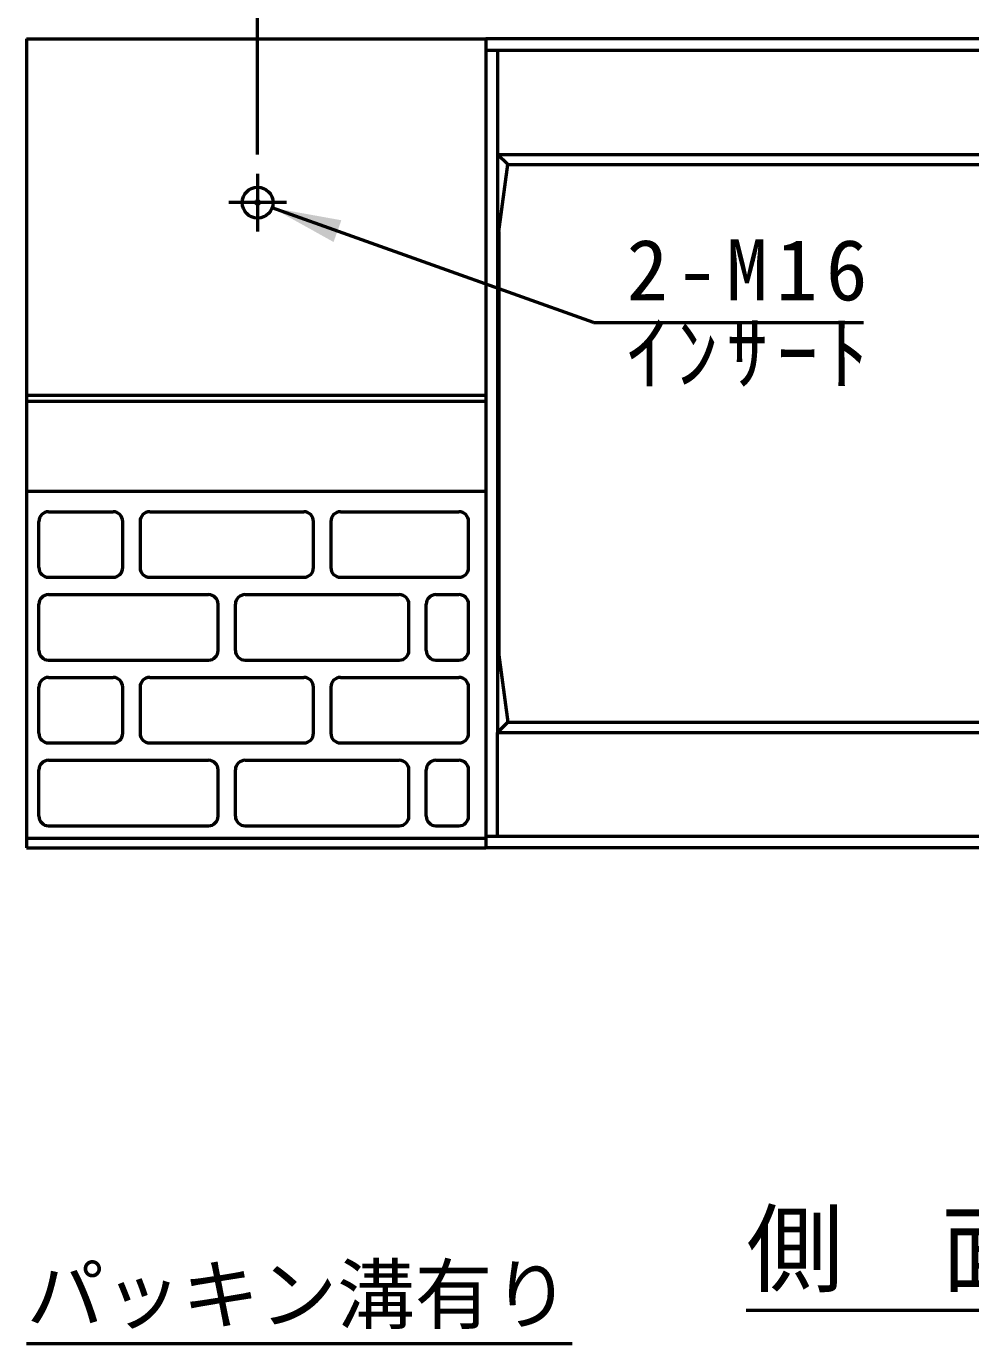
# Model space of a CAD drawing. Units: millimetres, scale not verified. Extents: x 100 to 4105, y 100 to 2870.
# Drawn here: x 1983 to 2473, y 1780 to 2464 of the extents above; entities that cross this region are included whole.
import ezdxf
from ezdxf.enums import TextEntityAlignment as Align

# ---------------------------------------------------------------- set-up
doc = ezdxf.new("R2010")
doc.units = ezdxf.units.MM
doc.header["$LTSCALE"] = 5
doc.header["$PDMODE"] = 32
doc.header["$PDSIZE"] = 2.5
doc.linetypes.add('USER2', pattern=[13.4, 10, -1.2, 1, -1.2])
doc.layers.add('V-nasSTD', color=7, linetype='Continuous', lineweight=35)
doc.styles.add('ＭＳ ゴシック', font='')
doc.styles.get('ＭＳ ゴシック').set_extended_font_data('MS Gothic')

msp = doc.modelspace()

# ---------------------------------------------------------------- hatches: boundary and pattern name
at = {"layer": 'V-nasSTD'}
msp.add_hatch(color=256, dxfattribs=at).paths.add_polyline_path([(2142.386, 2351.592), (2144.405, 2357.242), (2146.423, 2362.892), (2110.503, 2369.353)])

# ---------------------------------------------------------------- linework, layer by layer
at = {"layer": 'V-nasSTD', "lineweight": 50}
for p, q in [((2102.969, 2397.045), (2102.969, 2517.045)), ((1982.969, 2457.045), (1982.969, 2037.045)), ((1982.969, 2457.045), (2221.469, 2457.045)), ((2221.469, 2457.045), (2221.469, 2037.045)), ((2744.469, 2457.045), (2221.469, 2457.045)), ((2744.469, 2451.045), (2221.469, 2451.045)), ((2227.469, 2451.045), (2227.469, 2397.045)), ((2227.469, 2397.045), (2738.469, 2397.045)), ((2227.469, 2397.045), (2227.469, 2097.045)), ((2232.728, 2391.786), (2227.469, 2397.045)), ((2228.169, 2357.045), (2232.728, 2391.786)), ((2232.728, 2391.786), (2733.21, 2391.786)), ((2277.332, 2309.753), (2110.503, 2369.353)), ((2228.169, 2357.045), (2228.169, 2137.045)), ((2277.332, 2309.753), (2417.332, 2309.753)), ((1982.969, 2272.045), (2221.469, 2272.045)), ((1982.969, 2269.045), (2221.469, 2269.045)), ((2221.469, 2222.045), (1982.969, 2222.045)), ((1994.469, 2211.545), (2027.969, 2211.545)), ((2046.969, 2211.545), (2126.969, 2211.545)), ((2145.969, 2211.545), (2207.469, 2211.545)), ((1989.469, 2182.545), (1989.469, 2206.545)), ((2032.969, 2182.545), (2032.969, 2206.545)), ((2041.969, 2206.545), (2041.969, 2182.545)), ((2131.969, 2182.545), (2131.969, 2206.545)), ((2140.969, 2206.545), (2140.969, 2182.545)), ((2212.469, 2182.545), (2212.469, 2206.545)), ((1994.469, 2177.545), (2027.969, 2177.545)), ((2046.969, 2177.545), (2126.969, 2177.545)), ((2145.969, 2177.545), (2207.469, 2177.545)), ((1994.469, 2168.545), (2077.469, 2168.545)), ((2096.469, 2168.545), (2176.469, 2168.545)), ((2195.469, 2168.545), (2207.469, 2168.545)), ((1989.469, 2139.545), (1989.469, 2163.545)), ((2082.469, 2139.545), (2082.469, 2163.545)), ((2091.469, 2139.545), (2091.469, 2163.545)), ((2181.469, 2139.545), (2181.469, 2163.545)), ((2190.469, 2139.545), (2190.469, 2163.545)), ((2212.469, 2139.545), (2212.469, 2163.545)), ((1994.469, 2134.545), (2077.469, 2134.545)), ((2096.469, 2134.545), (2176.469, 2134.545)), ((2195.469, 2134.545), (2207.469, 2134.545)), ((2228.169, 2137.045), (2232.728, 2102.304)), ((1989.469, 2096.545), (1989.469, 2120.545)), ((1994.469, 2125.545), (2027.969, 2125.545)), ((2032.969, 2096.545), (2032.969, 2120.545)), ((2041.969, 2120.545), (2041.969, 2096.545)), ((2046.969, 2125.545), (2126.969, 2125.545)), ((2131.969, 2096.545), (2131.969, 2120.545)), ((2140.969, 2120.545), (2140.969, 2096.545)), ((2145.969, 2125.545), (2207.469, 2125.545)), ((2212.469, 2096.545), (2212.469, 2120.545)), ((2232.728, 2102.304), (2227.469, 2097.045)), ((2232.728, 2102.304), (2733.21, 2102.304)), ((2227.469, 2097.045), (2738.469, 2097.045)), ((2227.469, 2043.045), (2227.469, 2097.045)), ((1994.469, 2091.545), (2027.969, 2091.545)), ((2046.969, 2091.545), (2126.969, 2091.545)), ((2145.969, 2091.545), (2207.469, 2091.545)), ((1994.469, 2082.545), (2077.469, 2082.545)), ((2096.469, 2082.545), (2176.469, 2082.545)), ((2195.469, 2082.545), (2207.469, 2082.545)), ((1989.469, 2053.545), (1989.469, 2077.545)), ((2082.469, 2053.545), (2082.469, 2077.545)), ((2091.469, 2053.545), (2091.469, 2077.545)), ((2181.469, 2053.545), (2181.469, 2077.545)), ((2190.469, 2053.545), (2190.469, 2077.545)), ((2212.469, 2053.545), (2212.469, 2077.545)), ((1994.469, 2048.545), (2077.469, 2048.545)), ((2096.469, 2048.545), (2176.469, 2048.545)), ((2195.469, 2048.545), (2207.469, 2048.545)), ((1982.969, 2042.045), (2221.469, 2042.045)), ((2744.469, 2043.045), (2221.469, 2043.045)), ((1982.969, 2037.045), (2221.469, 2037.045)), ((2744.469, 2037.045), (2221.469, 2037.045)), ((2356.566, 1797.045), (2609.373, 1797.045)), ((1982.969, 1779.718), (2266.177, 1779.718))]:
    msp.add_line(p, q, dxfattribs=at)
at = {"layer": 'V-nasSTD', "linetype": 'USER2', "lineweight": 50}
for p, q in [((2102.969, 2387.045), (2102.969, 2357.045)), ((2117.969, 2372.045), (2087.969, 2372.045))]:
    msp.add_line(p, q, dxfattribs=at)
at = {"layer": 'V-nasSTD', "lineweight": 50}
msp.add_circle((2102.969, 2372.045), 8, dxfattribs=at)
for centre, start, end in [((1994.469, 2206.545), 90, 180), ((2027.969, 2206.545), 0, 90), ((2046.969, 2206.545), 90, 180), ((2126.969, 2206.545), 0, 90), ((2145.969, 2206.545), 90, 180), ((2207.469, 2206.545), 0, 90), ((1994.469, 2182.545), 180, 270), ((2027.969, 2182.545), 270, 0), ((2046.969, 2182.545), 180, 270), ((2126.969, 2182.545), 270, 0), ((2145.969, 2182.545), 180, 270), ((2207.469, 2182.545), 270, 0), ((1994.469, 2163.545), 90, 180), ((2077.469, 2163.545), 0, 90), ((2096.469, 2163.545), 90, 180), ((2176.469, 2163.545), 0, 90), ((2195.469, 2163.545), 90, 180), ((2207.469, 2163.545), 0, 90), ((1994.469, 2139.545), 180, 270), ((2077.469, 2139.545), 270, 0), ((2096.469, 2139.545), 180, 270), ((2176.469, 2139.545), 270, 0), ((2195.469, 2139.545), 180, 270), ((2207.469, 2139.545), 270, 0), ((1994.469, 2120.545), 90, 180), ((2027.969, 2120.545), 0, 90), ((2046.969, 2120.545), 90, 180), ((2126.969, 2120.545), 0, 90), ((2145.969, 2120.545), 90, 180), ((2207.469, 2120.545), 0, 90), ((1994.469, 2096.545), 180, 270), ((2027.969, 2096.545), 270, 0), ((2046.969, 2096.545), 180, 270), ((2126.969, 2096.545), 270, 0), ((2145.969, 2096.545), 180, 270), ((2207.469, 2096.545), 270, 0), ((1994.469, 2077.545), 90, 180), ((2077.469, 2077.545), 0, 90), ((2096.469, 2077.545), 90, 180), ((2176.469, 2077.545), 0, 90), ((2195.469, 2077.545), 90, 180), ((2207.469, 2077.545), 0, 90), ((1994.469, 2053.545), 180, 270), ((2077.469, 2053.545), 270, 0), ((2096.469, 2053.545), 180, 270), ((2176.469, 2053.545), 270, 0), ((2195.469, 2053.545), 180, 270), ((2207.469, 2053.545), 270, 0)]:
    msp.add_arc(centre, 5, start, end, dxfattribs=at)
at = {"layer": 'V-nasSTD'}
msp.add_point((2102.969, 2372.045), dxfattribs=at)

# ---------------------------------------------------------------- texts
at = {"layer": 'V-nasSTD', "style": 'ＭＳ ゴシック'}
for s, height, p in [('側\u3000面\u3000図', 36.95, (2356.566, 1847.445)), ('パッキン溝有り', 29.56, (1982.969, 1820.038))]:
    msp.add_text(s, height=height, dxfattribs=at).set_placement(p, align=Align.TOP_LEFT)
at = {"layer": 'V-nasSTD', "char_height": 31.67, "attachment_point": 1, "style": 'ＭＳ ゴシック'}
for s, insert in [('\\T1.2;2-M16', (2294.452, 2352.953)), ('\\T1.2;ｲﾝｻｰﾄ', (2294.452, 2309.753))]:
    msp.add_mtext(s, dxfattribs=dict(at, insert=insert))

doc.saveas('drawing.dxf')
